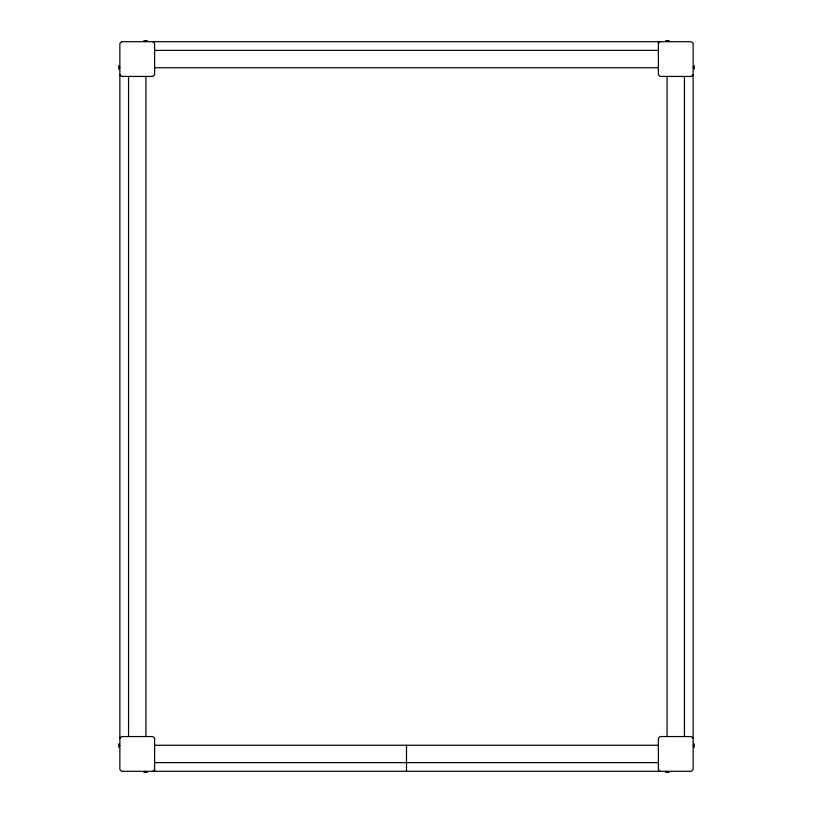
<?xml version="1.0" encoding="UTF-8"?>
<svg xmlns="http://www.w3.org/2000/svg" width="813" height="813" viewBox="0 0 813 813"><rect width="100%" height="100%" fill="white"/><g stroke="black" fill="none" stroke-linecap="round" stroke-linejoin="round"><path stroke-width="1.22" d="M658.388 43.435L660.126 41.697M693.133 74.694L691.396 76.432L660.126 76.432L658.388 74.694L658.388 41.697M119.867 738.306L121.604 736.568L152.874 736.568L154.612 738.306L154.612 771.303M152.874 771.303L154.612 769.565M143.84 40.65L147.316 40.65M665.684 40.65L669.16 40.65M154.612 50.376L658.388 50.376M118.82 67.398L119.867 67.398M693.133 67.398L694.18 67.398M154.612 67.753L658.388 67.753M154.612 745.247L658.388 745.247M118.82 745.602L119.867 745.602M693.133 745.602L694.18 745.602M154.612 762.624L658.388 762.624M143.84 772.35L147.316 772.35M665.684 772.35L669.16 772.35M152.874 41.697L154.612 43.435L154.612 74.694L152.874 76.432L121.604 76.432L119.867 74.694M693.133 738.306L691.396 736.568L660.126 736.568L658.388 738.306L658.388 769.565L660.126 771.303M694.18 65.67L694.18 69.135M694.18 743.865L694.18 747.33M684.444 76.432L684.444 736.568M667.422 40.65L667.422 41.697M667.422 771.303L667.422 772.35M667.077 76.432L667.077 736.568M406.5 745.247L406.5 771.303M145.923 76.432L145.923 736.568M145.578 40.65L145.578 41.697M145.578 771.303L145.578 772.35M128.556 76.432L128.556 736.568M118.82 65.67L118.82 69.135M118.82 743.865L118.82 747.33M121.604 41.697L119.867 43.435L119.867 769.565L121.604 771.303L691.396 771.303L693.133 769.565L693.133 43.435L691.396 41.697L121.604 41.697"/></g></svg>
